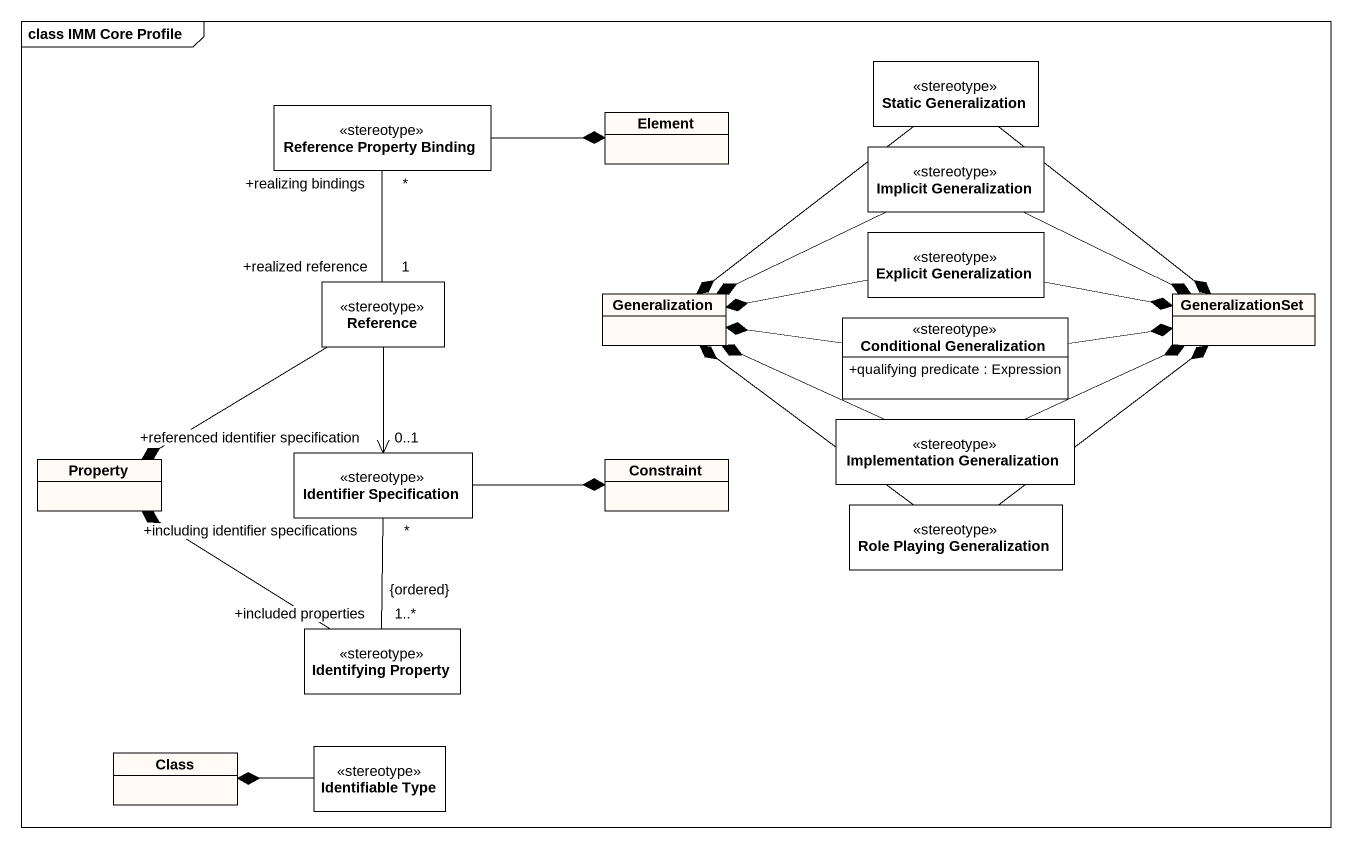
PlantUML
@startuml
mainframe class IMM Core Profile
hide circle
hide empty members
skinparam classAttributeIconSize 0
class "Reference Property Binding" as Reference_Property_Binding <<stereotype>>
class "Static Generalization" as Static_Generalization <<stereotype>>
class Element #FFFAF5
class "Implicit Generalization" as Implicit_Generalization <<stereotype>>
class Reference <<stereotype>>
class "Explicit Generalization" as Explicit_Generalization <<stereotype>>
class Generalization #FFFAF5
class "Conditional Generalization" as Conditional_Generalization <<stereotype>> {
  +qualifying predicate : Expression
}
class GeneralizationSet #FFFAF5
class Property #FFFAF5
class "Identifier Specification" as Identifier_Specification <<stereotype>>
class Constraint #FFFAF5
class "Implementation Generalization" as Implementation <<stereotype>>
class "Role Playing Generalization" as Role_Playing_Generalization <<stereotype>>
class "Identifying Property" as Identifying_Property <<stereotype>>
class "Class" as Class_ #FFFAF5
class "Identifiable Type" as Identifiable_Type <<stereotype>>
Reference_Property_Binding -right-* Element
Reference_Property_Binding "+realizing bindings\n*" -- "+realized reference\n1" Reference
Static_Generalization --* Generalization
Static_Generalization --* GeneralizationSet
Implicit_Generalization -left-* Generalization
Implicit_Generalization -right-* GeneralizationSet
Reference --* Property
Reference --> "+referenced identifier specification\n0..1" Identifier_Specification
Explicit_Generalization -left-* Generalization
Explicit_Generalization -right-* GeneralizationSet
Conditional_Generalization -left-* Generalization
Conditional_Generalization -right-* GeneralizationSet
Identifier_Specification -right-* Constraint
Implementation -left-* Generalization
Implementation -right-* GeneralizationSet
Role_Playing_Generalization -up-* Generalization
Role_Playing_Generalization -up-* GeneralizationSet
Identifying_Property -up-* Property
Identifying_Property "+included properties\n1..*\n{ordered}" -up- "+including identifier specifications\n*" Identifier_Specification
Identifiable_Type -left-* Class_
@enduml
